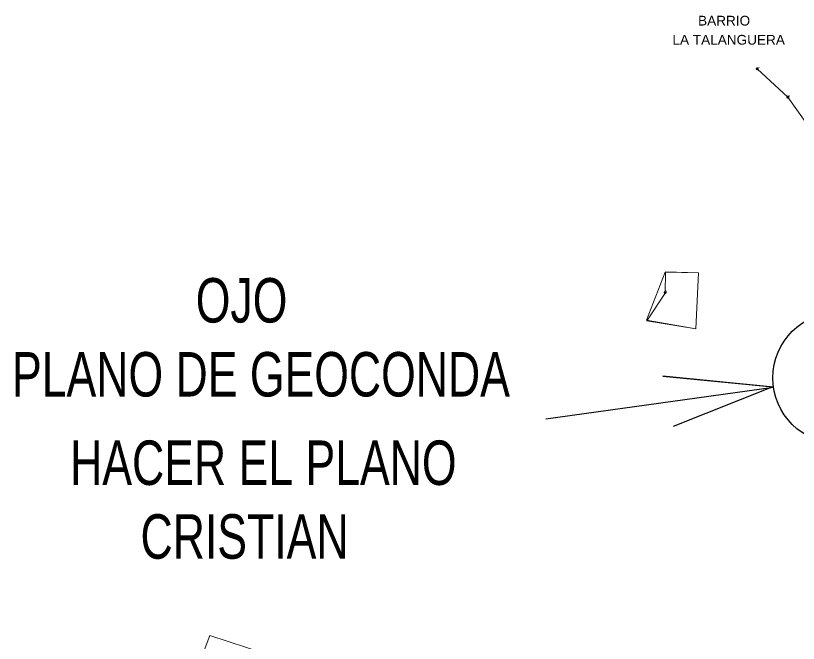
# Model space of a CAD drawing. Header units: inches. Extents: x 610851 to 630254, y 1234683 to 1264905.
# Drawn here: x 622474.8 to 622756.5, y 1245180.8 to 1245406.7 of the extents above; entities that cross this region are included whole.
import ezdxf
from ezdxf.enums import TextEntityAlignment as Align

# ---------------------------------------------------------------- set-up
doc = ezdxf.new("R2010")
doc.units = ezdxf.units.IN
doc.header["$MEASUREMENT"] = 0
for name, color, linetype, lineweight in [('ACTUALIZACION SIT 2011', 7, 'Continuous', 0), ('LAYER000LINDEROS', 4, 'Continuous', 0), ('Level 7', 7, 'Continuous', 0), ('Point', 5, 'Continuous', 100), ('Point_Name', 1, 'Continuous', 100)]:
    doc.layers.add(name, color=color, linetype=linetype, lineweight=lineweight)
doc.styles.get("Standard").update_dxf_attribs({"font": 'arial.ttf'})
doc.styles.add('Styledgn003', font='dgn003.shx')
doc.styles.add('WMF-Arial0', font='arial.ttf')

# ---------------------------------------------------------------- blocks, each defined once
blk = doc.blocks.new('AnonymousCell23')
at = {"layer": 'ACTUALIZACION SIT 2011', "color": 30, "linetype": 'Continuous', "lineweight": 0}
for p, q in [((-7.97, 29.06), (-11.78, 18.95)), ((11.79, 22.56), (-7.97, 29.06)), ((9.2, 13.03), (11.79, 22.56)), ((-11.79, 18.93), (9.2, 13.03)), ((-2.55, -29.06), (9.2, 13.03))]:
    blk.add_line(p, q, dxfattribs=at)

msp = doc.modelspace()

# ---------------------------------------------------------------- linework, layer by layer
at = {"color": 3, "lineweight": 0, "elevation": 7.17706}
msp.add_lwpolyline([(622778.30577, 1245286.44973), (622779.36248, 1245318.33303), (622772.5216, 1245349.56098), (622752.73666, 1245377.30773), (622741.70018, 1245387.48063)], dxfattribs=at)
at = {"color": 5, "lineweight": 0, "elevation": 7.17706}
msp.add_lwpolyline([(622778.30577, 1245286.44973), (622779.36248, 1245318.33303), (622772.5216, 1245349.56098), (622752.73666, 1245377.30773), (622741.70018, 1245387.48063)], dxfattribs=at)
at = {"color": 2, "lineweight": 0}
msp.add_lwpolyline([(622720.51893, 1245314.12692), (622719.64961, 1245294.00272), (622701.89034, 1245297.14471), (622708.54034, 1245314.39972), (622720.51893, 1245314.12692)], dxfattribs=at)
at = {"color": 6, "lineweight": 0}
msp.add_lwpolyline([(622708.67937, 1245314.42519), (622720.5043, 1245314.14888), (622719.6485, 1245294.00971), (622701.97507, 1245296.81866), (622708.53405, 1245306.82634)], dxfattribs=at)
at = {"color": 3, "lineweight": 0}
msp.add_lwpolyline([(622708.69484, 1245314.42666), (622720.51955, 1245314.14122), (622719.64819, 1245294.00272), (622701.97694, 1245296.82531), (622708.54364, 1245306.82793)], close=True, dxfattribs=at)
msp.add_lwpolyline([(622665.59092, 1245261.55518), (622747.59686, 1245273.03614), (622707.71213, 1245276.9345), (622747.36792, 1245273.05852), (622711.49222, 1245258.85709)])
msp.add_circle((622771.07142, 1245276.32262, 7.17706), 23.7035)
at = {"layer": 'Point'}
for p in [(622741.70018, 1245387.48063, 10.96531), (622741.70018, 1245387.48063, 10.96531), (622752.73666, 1245377.30773, 11.44172), (622752.73666, 1245377.30773, 11.44172), (622708.52052, 1245307.03608, 1.08741)]:
    msp.add_point(p, dxfattribs=at)

# ---------------------------------------------------------------- block references
at = {"color": 7, "linetype": 'Continuous', "lineweight": 0}
msp.add_blockref('AnonymousCell23', (622552.62899, 1245154.53314), dxfattribs=at)

# ---------------------------------------------------------------- texts
at = {"layer": 'LAYER000LINDEROS', "color": 2, "style": 'WMF-Arial0'}
for s, p in [('BARRIO', (622720.40674, 1245403.10409)), ('BARRIO', (622720.40674, 1245403.10409)), ('BARRIO', (622720.40674, 1245403.10409)), ('LA TALANGUERA', (622711.18141, 1245396.22954)), ('LA TALANGUERA', (622711.18141, 1245396.22954)), ('LA TALANGUERA', (622711.18141, 1245396.22954))]:
    msp.add_text(s, height=3.5, dxfattribs=at).set_placement(p)
at = {"layer": 'Level 7', "color": 7, "linetype": 'Continuous', "lineweight": 0, "style": 'Styledgn003', "width": 0.75}
for s, p in [('OJO', (622556.09591, 1245304.22953)), ('PLANO DE GEOCONDA', (622563.06884, 1245277.61538)), ('HACER EL PLANO', (622563.92932, 1245245.79791)), ('CRISTIAN', (622557.16101, 1245219.25926))]:
    msp.add_text(s, height=16.000002, dxfattribs=at).set_placement(p, align=Align.MIDDLE_CENTER)
at = {"layer": 'Point_Name'}
for s, p in [('p9', (622741.70018, 1245387.73063)), ('p9', (622741.70018, 1245387.73063)), ('p8', (622752.73666, 1245377.55773)), ('p8', (622752.73666, 1245377.55773)), ('p4', (622708.52052, 1245307.28608, -7.17706))]:
    msp.add_text(s, height=0.5, dxfattribs=at).set_placement(p)

doc.saveas('drawing.dxf')
